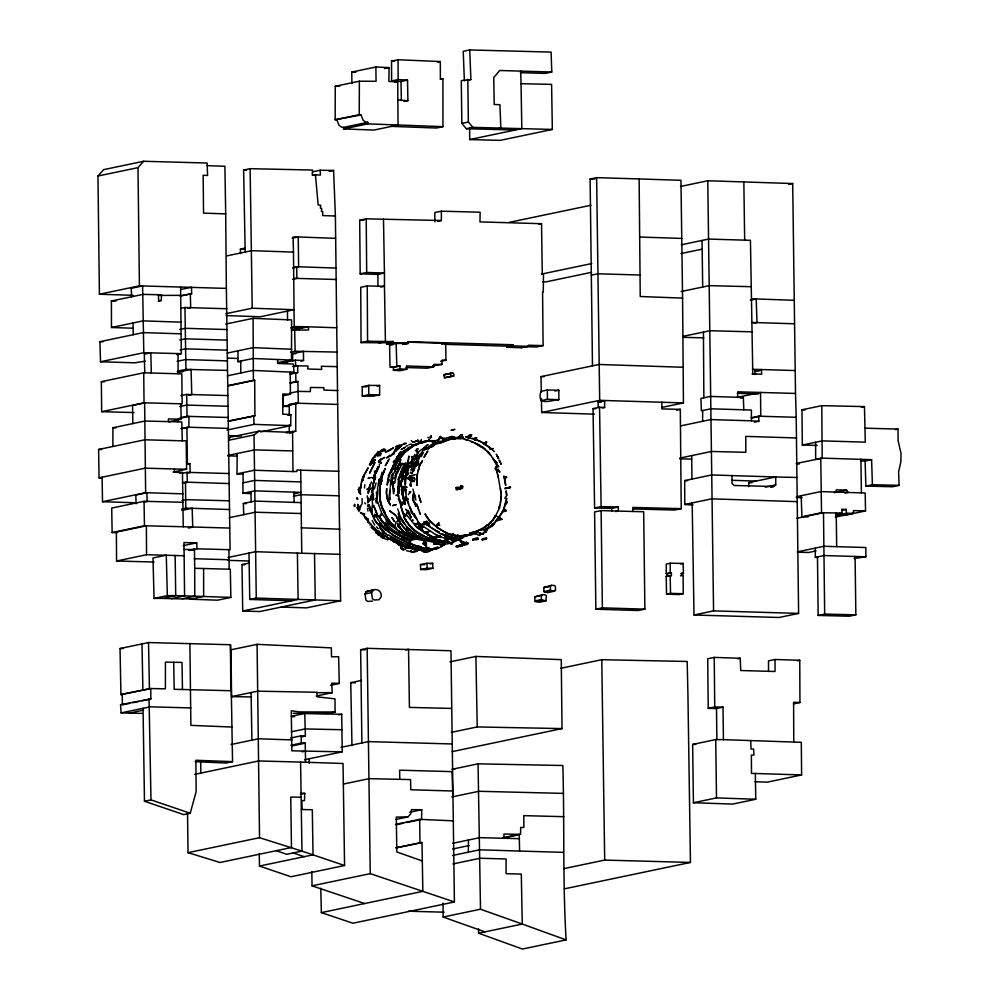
<?xml version="1.0" encoding="UTF-8"?>
<svg xmlns="http://www.w3.org/2000/svg" width="999" height="999" viewBox="0 0 999 999"><rect width="100%" height="100%" fill="white"/><g stroke="black" fill="none" stroke-linecap="round" stroke-linejoin="round"><path stroke-width="1.5" d="M277.947 362.912L291.496 360.077L291.596 319.93L253.097 318.344L253.384 380.344L227.859 385.689M362.237 396.054L362.237 386.725L368.756 385.364L379.632 385.489L379.632 394.83L373.114 396.191L362.237 396.054L368.756 394.692L379.632 394.83M368.756 394.692L368.756 385.364M434.852 221.878L434.852 212.55L441.371 211.176L480.132 212.225L479.97 221.903L541.533 223.689L542.27 274.113L543.481 274.25L543.269 292.02L542.582 292.108L543.106 345.604L536.588 346.978L523.426 346.641M437.45 221.328L441.371 220.517L441.371 211.176M452.147 751.623L562.025 728.596L561.251 659.64L475.899 656.43L449.95 661.875M752.434 369.33L761.35 369.555L761.688 374.163L752.784 373.951L750.436 240.322L708.553 239.073L681.256 244.792M768.506 671.365L768.518 660.851L775.037 659.49L799.762 660.277L799.949 702.497L793.431 703.87M775.037 659.49L775.024 671.503L740.734 670.516L740.222 658.266L714.248 657.404L707.729 658.766L708.216 708.353L716.508 708.528L723.026 707.155L723.413 739.647L801.298 742.319L801.623 774.937L767.332 782.13L754.932 781.755M112.887 446.478L112.924 427.747L144.867 421.054L181.781 421.915L182.305 440.821L186.176 440.796L186.588 469.23L173.177 472.04M168.431 421.566L168.444 418.893L181.131 419.268L180.881 403.808L144.031 402.809L101.661 411.688L101.361 381.68L143.731 372.802L181.83 373.876L182.13 403.883L180.881 403.808M188.549 550.099L197.04 548.813L230.082 549.712L226.373 288.399L139.423 285.851L99.4 294.23L97.964 176.024L103.621 169.655L143.631 161.264L207.155 163.037L207.567 175.487L203.159 175.287L203.534 213.124L225.699 213.886L226.373 288.399M289.223 424.812L289.211 432.604L285.989 432.604L295.729 431.243L295.779 403.171L337.662 404.42L340.597 600.749L306.568 607.879L281.219 607.055M289.235 415.447L289.26 404.533L295.779 403.171M367.819 122.303L365.921 122.253L363.074 120.155L361.076 114.947L335.152 119.755L335.252 86.264L359.365 81.206L376.061 81.294L375.886 67.008L389.098 67.62L388.848 81.468L397.727 81.756L398.052 125.012L373.938 130.07L343.594 128.921L343.706 127.348L367.819 122.303L367.707 123.876L343.594 128.921M335.152 119.755L359.265 114.698L359.365 81.206M667.419 576.423L667.432 573.751L671.403 572.914L671.403 575.586L666.208 576.273L666.545 594.218L679.27 594.53L683.241 593.693L683.129 575.299L681.817 575.349L681.593 573.139L683.441 573.326L683.079 563.411L670.292 563.236L666.321 564.073L666.208 573.601L667.432 573.751M143.057 708.291L144.468 801.248L183.716 814.61L190.235 813.248L196.129 791.72L195.891 760.264L232.542 761.663L230.494 644.73L148.514 642.557L120.03 648.526L120.941 694.567L150.737 688.536L165.397 688.835L165.434 662.137L182.03 662.424L182.467 689.497L230.794 690.734L230.494 644.73M189.897 643.493L190.871 725.361L231.905 727.035M401.386 482.604L401.973 477.485L407.03 463.936L411.551 462.512M558.828 399.65L558.866 390.247L547.39 390.01L540.884 391.371C536.663 406.268 549.338 400.699 558.828 399.65L547.39 399.338L540.871 400.711M592.482 365.846L590.109 179.008L596.628 177.647L639.135 178.933L640.234 296.503L682.579 298.114L683.428 402.909L662.05 407.38M702.697 287.013L702.035 240.434M290.247 374.101L297.702 372.54L297.739 365.821L293.119 366.333M300.587 762.075L343.032 763.498L344.568 865.509L301.96 851.111L300.587 762.075L258.629 760.963L194.743 774.362M320.779 888.248L321.366 912.611L352.922 923.226L454.408 901.96L450.961 650.761L367.157 648.326L360.639 649.7L361.9 742.981M367.157 648.326L370.242 873.638L454.408 901.96M468.344 852.159L468.419 840.022M611.763 511.063L611.775 508.366L618.294 507.005L618.269 511.051L615.671 511.588M632.866 511.476L601.111 510.589L594.592 511.963L595.854 609.215L638.361 610.501L644.879 609.14L643.681 511.738L632.866 511.476L632.891 507.43L681.218 508.666L680.307 409.365L661.862 408.903L661.862 402.247L599.687 400.349L541.683 412.5L541.408 398.464M702.622 421.291L702.684 410.514M692.17 502.934L694.005 614.997L779.045 617.494L798.601 613.398L796.203 417.295L758.753 416.196L758.865 421.278L751.373 420.816L751.423 410.04L710.826 408.803L701.373 410.789L700.923 398.401L710.376 396.428L743.356 397.452L743.805 409.84M429.27 547.902L426.298 547.377L426.323 544.517L424.925 542.445L423.626 542.432L423.014 543.643L425.312 545.279L426.323 544.517M403.996 101.461L407.904 100.649L407.53 80.107L401.011 81.468L391.608 80.944L391.546 61.114L398.064 59.74L440.309 61.563L440.384 78.721L442.919 78.809L442.969 126.648L436.451 128.022L391.533 126.374M177.859 421.815L177.884 418.718M194.443 548.863L194.705 568.294L230.307 569.218L230.856 597.39L175.712 595.591L162.35 598.389L171.229 598.676L184.59 595.879L183.966 542.569L196.716 542.819L197.04 548.813M243.182 474.088L237 473.876L237.188 453.509M241.021 361.775L237.937 361.65L238.037 350.811M302.372 736.787L305.382 736.163L304.77 713.473L341.72 714.273L342.22 751.847L304.508 759.752M380.619 451.61L381.593 451.81L380.944 450.824L381.78 450.162L377.522 453.071L378.471 455.894M391.233 471.428L388.499 475.661L388.449 481.081L387.113 485.127C387.774 475 393.419 466.158 398.501 457.617L400.836 456.855C408.516 447.19 420.604 439.985 433.204 440.846M598.114 407.455L598.176 402.023L604.682 400.661L604.62 407.455L602.022 407.992M176.823 354.608L181.306 353.671L180.607 287.188M251.473 696.927L231.543 696.64L231.006 649.8L257.08 644.33L331.331 647.876L331.518 656.805L338.649 656.705L339.248 683.441L331.68 683.104L332.205 692.682L316.758 692.669L317.32 696.827L334.99 698.888L335.09 712.012L299.725 711.925L291.271 710.776L291.858 750.823L342.22 751.847M339.872 554.308L301.76 553.234L300.711 470.192L296.965 469.955L296.84 471.528L292.969 471.565L254.333 470.242L237 473.876M666.208 573.601L670.192 572.764L670.292 563.236M478.034 538.274L478.134 539.31L476.024 539.522L478.134 539.31C478.321 536.763 474.775 539.01 473.414 538.873L472.852 540.259L478.022 538.686L472.877 539.423M376.373 492.132L376.748 496.69M393.369 370.279L399.887 368.906L400.012 365.971L393.494 367.332L393.369 370.279L400.274 370.641L406.793 369.28L406.456 365.959L433.716 366.845L433.591 364.435L441.97 364.41L442.12 360.09L445.941 360.189L445.679 343.431L408.329 342.12L408.341 343.431L404.433 344.243M412.949 520.317L412.05 520.566L412.949 519.955M431.044 549.587L429.47 551.336L424.3 552.01L419.792 549.737L420.979 548.701L421.316 550.586M534.84 600.948L534.902 596.828L542.432 594.705L545.554 594.904L546.378 595.841L545.879 600.886L539.36 602.26L534.84 600.948L541.358 599.575L545.879 600.886M541.358 599.575L541.421 595.466L542.432 594.705M543.856 591.62L543.906 587.512L551.473 585.314L554.595 585.514L555.419 586.463L555.494 590.309L554.42 591.196L547.902 592.569L543.856 591.62L550.374 590.259L554.42 591.196M550.374 590.259L550.424 586.151L551.473 585.314M478.509 928.658L478.596 933.203L522.427 949.05L566.096 939.897C562.662 881.792 564.547 823.638 562.849 765.509L478.046 763.835L451.973 769.305L454.77 769.292M737.624 397.302L737.712 391.82L795.504 393.444L792.694 183.529L707.779 180.757L680.481 186.476M835.314 517.12L853.421 513.324L853.458 510.589L865.521 510.926L865.184 492.994L820.791 491.595L796.465 496.69M260.689 431.93L290.709 425.636L290.896 414.597L282.742 414.16L282.829 393.993L290.422 394.255L290.209 372.078L253.022 370.442L227.497 375.786M376.148 502.934L376.198 500.199M412.325 481.743L412.4 477.51M396.029 819.405L407.979 816.907L410.701 813.923L411.488 809.64L421.74 809.739L421.578 819.405L406.643 822.527M461.7 485.726L460.527 486.938L460.901 488.761L462.537 488.036L462.699 486.451L460.839 486.151L462.699 486.451M337.662 404.42L335.389 216.009L333.591 170.467L320.179 170.242L312.849 171.778M394.655 482.779L394.28 481.605L394.155 482.405L391.421 482.667L391.808 479.545L391.421 482.667L394.655 482.779L396.803 473.626L396.066 471.416L397.689 472.177L401.873 464.41L402.909 464.96M398.376 492.432L398.501 487L399.987 481.256L398.501 487L398.114 495.704L398.539 489.66M426.298 547.377L426.386 543.081L424.6 541.396L423.626 542.432M377.085 498.876L377.709 486.725L385.139 468.543L379.87 480.831L382.142 472.127M401.049 484.228L401.623 478.983M229.608 528.059L183.254 526.748L182.455 472.477L174.201 472.227L174.463 469.018L186.588 469.23M452.235 538.411L457.105 539.41L452.185 540.447L452.235 538.411L453.146 537.912L457.105 539.41L462.075 537.937L465.097 535.539L463.986 536.5L453.146 537.2L453.146 537.912L450.636 536.75M520.666 71.116L521.028 83.704L551.598 84.378L552.335 129.445L500.199 140.372L469.692 139.56L469.642 127.884M639.135 178.933L680.956 180.307L682.579 298.114M181.706 509.028L185.789 508.166L185.502 482.13L229.233 483.566M452.522 843.343L479.695 837.649L503.858 838.273L503.983 834.028L520.554 834.377L520.704 827.384L523.863 827.509L523.813 815.634L563.861 816.695M382.729 538.161L382.592 536.825L383.579 536.975L382.729 538.161L380.669 536.226L381.268 535.501L380.594 534.765M405.744 533.966L400.124 532.417C385.452 519.692 375.1 499.512 381.668 479.945L380.794 484.54L382.043 477.897M158.279 301.161L161.289 300.524L161.488 294.78L143.019 294.38L111.401 300.999L111.476 327.497L132.755 328.209M336.963 120.005L338.948 125.2L341.795 127.298L343.706 127.348M360.726 484.49L360.814 488.399C360.539 480.931 364.473 474.113 368.132 467.857L363.062 477.072L361.538 482.529M402.622 344.218L407.842 343.119L407.892 341.683L513.261 344.767L513.374 345.879L527.934 346.378L528.483 345.242L543.106 345.604M406.868 473.414L405.619 472.802L405.257 470.979L406.593 470.217L408.366 465.359L407.367 467.245L407.442 471.041L405.619 472.802L406.056 474.363L408.728 468.306L413.012 462.662L418.469 452.422L415.559 450.262L417.819 452.26L426.598 446.016M416.995 450.462L417.045 449.026L417.844 448.851L416.933 450.599L417.045 449.026M443.918 374.875L444.48 377.734L453.683 376.123L453.933 374.275L452.672 372.902L443.918 374.875L452.672 372.902M563.349 852.359L519.567 851.061L519.268 834.365L502.622 837.849M410.214 447.302L408.828 448.027L413.698 445.329M301.024 793.131L304.77 793.368L304.483 800.624L301.885 800.661L302.11 809.527L312.3 809.752L313.037 854.819L259.465 866.058L259.253 853.621M389.922 492.22L390.122 487.837M400.649 547.777L401.511 545.879L376.373 530.644L364.485 516.77L366.521 519.23M521.028 83.704L521.828 128.634L469.692 139.56M403.346 487.037L402.435 486.288L403.496 487.837L400.424 485.789L401.973 479.807L404.72 477.997L405.694 478.608L405.582 484.103M397.752 519.905L397.415 521.103M305.582 762.387L305.232 743.156L301.411 743.056L290.859 745.266M376.286 501.061L376.373 499.562M419.867 441.933L421.303 440.072L419.867 441.933L416.471 440.971L413.124 442.37L416.471 440.971L419.88 441.758M449.163 542.245C440.759 541.995 431.106 538.261 425.374 532.405L427.497 531.593M465.147 543.606L466.458 542.382L465.447 543.006L459.877 540.422L465.147 543.606L466.458 542.382L468.106 543.144L467.52 544.293L465.546 544.817L468.106 543.144M410.314 536.188L406.83 533.928L413.349 538.011L416.62 537.874L417.844 536.063M378.858 467.07L378.097 466.82L376.223 470.716M393.344 488.349L393.606 493.818L393.194 484.577L394.28 481.605M391.421 484.34C391.833 477.622 393.831 470.679 398.539 465.696M400.449 465.609L399.45 461.376L400.836 459.528L399.812 462.2M460.439 438.736L451.635 438.561L451.336 436.563L455.569 437.799L453.983 437.212M373.426 495.242L373.176 493.981L373.688 499.987L372.902 497.377L373.426 495.242C371.516 489.36 373.139 482.717 375.512 477.172L374.563 475.124L378.184 466.595M429.008 440.846L429.145 439.148L428.546 440.284M368.594 491.945L368.856 489.285L370.229 489.635L367.982 488.661M368.456 493.518L368.731 490.197L367.52 488.798L369.78 488.898M384.053 537.862L383.391 537.712M426.161 521.828L426.935 523.439L428.708 524.475L429.57 523.876L426.161 521.828L424.076 524.975L425.499 523.164L424.288 522.527L426.536 523.926M401.66 487.362L402.06 492.807L404.233 499.263M364.485 487.987L364.785 484.715M475.249 440.322L475.487 437.812L476.898 437.812L474.837 438.474L475.487 437.812L475.024 440.297M367.919 492.869L370.154 484.403M372.465 491.758L373.276 484.565M468.431 435.689L468.156 438.424L469.53 435.389L471.853 434.84L468.431 435.689L469.53 435.389M440.134 541.008C424.875 541.633 408.067 535.464 399.625 522.165L397.29 517.919L398.214 518.906L398.089 521.253L398.376 518.806L398.039 519.842M367.669 497.727L369.817 499.8L367.719 502.884L369.78 500.112L367.482 498.014L367.245 495.804M389.96 497.902L389.722 499.912L389.897 490.671L389.073 497.265M407.979 463.324L408.816 456.306L407.979 463.324L405.007 464.173L402.197 468.543L398.264 479.408L398.913 492.632M413.461 499.438L412.749 496.978L413.236 501.086L412.799 494.78L414.26 496.228M435.714 543.056L433.628 543.818L435.077 541.72M380.132 489.86L379.945 495.554M417.232 474.125L416.858 485.502L417.008 475.899L419.88 464.61L415.122 465.197L416.446 466.171M407.442 471.041L406.293 470.579L406.468 469.542L408.466 467.132L411.076 466.983L411.313 465.646L413.886 464.985L415.01 462.887L412.4 465.409M483.853 528.046L476.123 531.668L469.592 533.179C479.77 530.856 489.398 525.749 495.204 516.658L499.762 507.38L498.888 507.267L500.299 504.395L501.261 495.679L500.549 488.474M391.658 472.227L393.294 465.197M368.843 489.922L369.106 488.024L367.195 489.435L369.218 488.961M390.284 486.613L391.446 475.774L392.595 473.401M500.774 499.3L501.261 495.679M482.667 539.148L486.65 538.249L486.288 539.048L482.255 539.835L482.742 538.598L486.65 538.249L482.255 539.835M411.963 473.439L410.527 472.152L411.551 473.826L415.996 464.273M399.038 526.386L399.563 523.488L399.038 526.386L403.097 531.193L415.259 537.337L417.769 537.087M395.829 476.511L396.84 472.065L397.689 472.177L394.83 476.024M373.876 479.645L374.912 478.821L372.964 484.24L372.59 486.713L373.426 483.666L371.591 492.757M368.231 500.711L368.519 498.801M415.809 538.985L413.561 539.61L416.558 538.461L403.683 534.602L387.624 523.151L387.849 521.678L381.743 513.174L377.634 501.835M377.872 454.333L377.947 452.072L372.789 458.341L369.518 464.585L371.915 463.349M392.557 483.416L392.719 482.367L393.419 483.279L394.155 482.405M437.013 527.784L437.874 523.788L439.11 522.802L436.775 524.625M496.99 519.53L503.309 510.452L506.668 498.176C505.169 511.725 496.003 525.137 483.354 530.294L490.484 526.448L485.989 528.883M381.93 451.411L382.142 450.062L381.693 450.936M404.32 478.384L406.143 495.866L409.066 505.794L414.847 517.47M416.945 454.533L417.332 452.31L418.469 452.422M417.819 550.299L412.799 552.06L410.514 551.148L412.799 552.197L416.583 551.348L419.592 549.388M440.409 436.426L440.734 437.25L439.36 438.623L440.409 436.426L439.647 436.95L437.637 442.569L448.539 440.084L448.027 439.31M412.162 459.303L412.874 457.542L411.588 456.468L412.35 458.191M459.041 438.224L458.291 437.325L460.377 437.087L462.125 434.627L460.027 435.614M378.359 484.49L379.333 479.045L378.409 483.716M371.516 494.38L372.889 507.33M380.269 479.97L384.428 471.253M451.473 438.074L453.034 438.336L451.635 438.561L452.21 436.363L454.408 438.062L452.435 438.211M408.366 478.246L405.881 477.822L408.841 477.784L408.166 479.295L409.652 477.559M431.193 436.963L431.381 435.976L429.995 436.551L431.193 436.963L430.257 438.299L431.381 435.976M432.992 440.934L433.191 444.343L432.055 445.304M452.909 534.515L453.134 533.404L451.436 535.389M439.722 541.046L426.086 538.623L428.783 540.334M500.237 503.046L500.699 500.799M388.524 481.98L389.011 479.682M401.473 546.59L401.311 547.702L400.849 546.803L402.197 545.679L400.849 546.803M505.344 488.136L505.182 488.873L510.489 487.287L505.344 488.136L510.489 487.287L505.694 488.286L506.181 487.724M368.643 489.073L368.818 488.274L367.27 489.198L368.643 489.073L371.453 481.98M372.215 509.49L371.628 512.187L372.315 509.59L367.719 505.332L372.315 509.59M418.893 456.381L420.417 455.032L416.97 463.886L415.01 465.859L413.611 464.635M405.169 487.387L406.743 486.938L403.409 487.337M501.985 512.187L505.669 511.113L503.146 510.277M501.023 493.593L498.376 477.485L495.891 468.231L495.279 469.068L496.203 466.371L497.452 466.283L492.569 457.792M399.051 493.294C396.978 482.904 399.737 471.64 406.206 463.186L404.907 464.735M421.703 454.208L423.002 450.049L426.436 446.253L424.175 448.002L423.339 449.675L428.958 448.501L428.146 448.726M398.801 542.494L398.576 543.481L399.475 542.532M434.153 443.706L433.191 444.343L434.153 443.706L433.603 442.22M394.13 488.711L392.969 487.537L393.469 485.402M455.631 537.712L455.494 538.336L455.332 537.25L457.392 538.086M463.698 542.145L465.422 543.369M505.244 505.144L505.906 502.385M379.87 455.944L379.433 454.607L380.681 455.044M410.252 484.453L410.776 486.238L411.163 478.071L409.802 480.581L411.163 478.071M400.424 485.789L401.973 479.807M371.228 461.6L372.789 458.341M401.049 507.042L402.06 503.908L401.049 507.042L402.485 512.012L405.631 516.071L408.341 510.589M412.924 489.048L415.871 500.099M399.625 522.165L399.175 520.242L399.625 522.165L400.512 522.327M445.579 535.452L446.291 537.062L445.916 535.776L440.122 533.741L424.113 523.039L426.098 522.552L428.708 524.475L428.596 522.614M506.68 503.096L507.067 501.71L506.106 503.808M422.252 452.06L418.181 456.293L416.87 459.203L416.995 461.438L417.994 461.038M376.036 483.079L374.325 488.911M374.513 455.806L375.774 454.695L377.41 456.118L377.522 453.071M358.941 510.951L359.215 509.989L357.879 509.278L358.941 510.951L360.052 509.215M462.287 543.493L462.3 545.941L457.217 547.002L456.181 546.403L460.889 544.805L462.087 545.042L456.181 546.403L461.226 545.379L462.3 545.941L462.287 543.493L460.464 545.791M396.054 521.565L394.63 526.273L396.69 528.671M412.312 468.843L410.926 470.104L412.237 468.743L413.436 469.243L413.986 467.757L413.299 471.59L414.485 466.508L413.499 464.597L408.628 466.858L406.468 469.542L407.305 470.541L406.456 471.665L405.257 470.979L407.217 470.904L406.593 470.217M401.735 548.114L400.774 548.326L402.909 549.637L400.774 548.326L401.548 547.927M401.935 477.01L406.668 465.859M380.631 484.39L381.793 480.694M408.104 468.269L409.091 466.321L406.768 471.128L407.917 467.782L411.313 465.646L409.99 467.27L407.367 467.245M475.911 533.791L473.963 533.691L475.174 533.416L479.045 535.464L479.932 535.277L480.144 533.041M373.401 483.116L375.512 477.172L373.601 476.411L374.563 475.124M413.673 468.956L414.485 466.508L411.75 467.082M418.131 470.954L419.88 464.61M379.108 466.171L377.872 469.655L374.463 471.303L374.962 474.4L374.188 476.011M415.309 462.425L414.772 463.923L413.361 464.048L414.96 464.011L416.408 461.538L414.71 464.348M446.016 536.051L447.639 537.112L445.554 540.259L446.191 540.771L445.629 541.083L445.991 539.023L443.956 541.558L446.103 540.983L444.98 540.621L443.956 541.558M379.583 531.58L375.974 532.767L375.449 530.219L376.099 530.019L373.626 529.37L371.104 527.022L375.711 530.919L373.626 529.37M414.086 481.493L414.91 479.295L413.986 477.597L412.812 477.722L414.548 478.071L414.086 481.493L412.687 481.206L413.986 480.931M377.197 469.23L378.097 466.82M469.605 437.749L470.442 435.502L470.392 436.875L471.378 435.839M409.965 491.633L410.327 492.632L409.415 491.933L410.639 491.783L408.304 494.642M448.064 439.535L451.336 436.563L442.52 439.198M398.264 479.408L399.101 477.247M486.6 526.361L487.137 524.987L484.827 527.41M418.406 526.336L420.079 523.464L418.731 526.848L422.09 529.195L423.713 532.392L428.384 534.865M400.399 466.221L401.086 463.736L402.385 463.261M401.161 546.728L402.085 545.816M472.852 540.259L473.414 538.873M471.253 534.565L478.409 530.919L476.048 532.042M408.803 467.22L407.942 466.408L410.239 466.683L409.99 467.27M439.36 438.623L437.874 440.796M416.396 456.268L415.097 455.719L414.847 454.458L410.964 462.337L411.288 464.41M486.476 530.781L485.789 532.417L488.723 526.773M356.955 497.902L357.068 499.238L357.342 497.702M379.245 455.357L379.433 454.607M421.94 453.808L420.854 456.306L420.417 455.032M506.693 495.429L506.181 491.146L506.693 495.429L504.745 498.289M444.617 438.998L443.032 440.596L444.617 438.998L439.647 436.95M404.145 490.497L405.981 489.697L404.145 490.497L403.896 489.66L405.981 489.697M427.759 550.474L429.47 551.336L428.808 549.812M416.87 459.203L418.181 456.293M455.944 538.711L453.359 541.358L456.193 539.323L455.494 539.423M415.384 465.671L414.348 466.958M369.343 500.861L369.817 499.8M408.916 478.271L409.265 476.123L409.99 476.66M419.617 527.16L421.004 524.113L419.043 526.985L420.716 526.923L419.043 526.985M495.891 468.231L496.79 471.715M427.36 534.328L441.258 541.57L444.13 541.046L451.76 543.98L452.522 540.834L455.107 539.735L453.359 541.358M417.082 441.558L417.719 440.159L418.231 440.646L417.719 440.159M404.308 444.205L404.645 443.469M424.887 545.067L426.386 543.081M396.191 461.613L399.837 455.432L408.841 447.427M457.217 547.002L456.743 545.804M396.341 448.039L394.193 452.559L389.747 456.456C394.443 454.557 394.193 448.351 398.751 446.665M407.205 472.09L408.329 469.73M416.221 463.336L415.01 465.859L416.408 464.985M400.362 477.847L404.857 467.095L407.03 463.936L407.08 465.646L409.752 463.449M421.503 462.649L422.452 460.651L419.767 464.872L421.503 462.649L420.379 463.611M493.106 519.255L495.304 515.909M395.729 459.103L401.173 451.823M439.972 536.038L434.24 537.425L435.839 538.136L433.241 536.875L435.152 537.712L440.422 536.176L435.239 537.924L432.917 537.537M378.896 342.944L385.414 341.583L384.465 286.276L367.245 285.951L360.726 287.325L361.051 342.582L386.688 342.819L386.725 344.056L392.57 344.23M386.613 342.957L393.206 341.458L393.244 342.694L386.725 344.056M251.099 692.532L251.898 740.147M405.819 476.086L406.68 474.288M372.552 601.098L367.882 601.423L365.896 600.199L365.047 593.968L366.109 591.77L373.551 589.847C378.159 588.423 381.793 592.12 381.268 596.503L379.071 599.725L374.4 600.049L372.415 598.826L371.566 592.607L373.251 590.446M373.551 589.847L366.109 591.77M547.39 399.338L547.39 390.01M835.264 492.282L836.45 489.822L846.615 490.109L848.051 492.47L845.004 493.106M373.813 475.699L375.012 473.251M394.955 464.185L391.121 470.517L392.257 468.294L393.381 469.055M394.343 469.817C399.65 453.309 414.91 439.847 432.892 440.684M500.299 504.395L499.088 508.054M374.463 477.222L375.162 477.722L373.863 476.648L377.335 469.58M396.029 473.551L398.339 470.129M413.973 456.443L410.964 462.337M396.965 472.102L398.951 468.156M410.976 539.535L404.058 538.224L391.196 530.919L382.954 522.714L378.621 515.771M383.354 450.274L383.928 449.325L385.714 449.812L383.828 449.338M413.598 470.167L414.96 468.081M359.765 507.467L360.814 506.705L359.041 509.415L358.803 508.341L362.15 503.783L362.088 498.626M416.933 450.599L417.844 448.851M393.219 462.387L394.38 460.177M415.284 474.65L409.702 476.56M440.734 437.25L439.622 438.861L440.334 436.863M491.67 524.862L493.793 524.45L494.667 522.839M378.084 533.741L378.896 532.255M506.081 510.726L504.258 509.115L506.081 510.726L503.046 510.789M421.253 456.568L423.401 452.647M392.682 468.856L393.618 467.17M402.435 476.336L406.069 475.974L408.828 473.039L406.743 474.775M372.964 484.24L374.163 482.142M416.745 463.161L418.057 460.876M389.21 458.941L385.302 465.696L388.673 460.202M425.786 539.572L430.969 540.909L437.225 540.122L431.356 539.76M447.639 537.112L451.086 537.949L452.185 540.447L453.209 538.673M473.838 532.592L470.654 534.84L467.919 535.089M495.891 467.807L497.452 466.283L496.278 466.158L497.19 466.333L495.304 468.056M416.87 537.1L412.462 536.001L405.994 530.257M446.191 540.771L444.98 540.621L445.991 539.023M462.062 438.374L462.849 437.075L458.828 437.325L461.438 437.225M377.147 470.841L374.962 474.4L377.26 470.729M406.905 534.228C416.583 542.782 431.406 538.711 441.57 545.754L441.983 543.581M421.516 525.973L422.877 523.838L420.629 526.773M406.069 475.974L407.692 473.751M453.096 541.483L453.733 540.521L452.522 540.834M416.408 465.584L418.706 462.137L418.181 462.899M399.912 544.38L398.551 544.505L398.663 545.292L400 544.78L400.686 546.753M362.063 479.807L361.551 481.293L362.937 479.645M405.269 549.263L407.217 546.89L409.553 547.377M388.499 475.661L395.167 461.688L398.501 457.617L400.599 456.968L400.112 457.854L404.233 453.246M387.175 520.754L386.551 521.665L386.138 519.917M488.186 528.271L491.72 526.348L496.503 520.292M485.339 444.08L486.65 442.182L484.303 442.807M398.688 454.27L400.249 452.023M445.354 541.008L444.13 541.046L447.402 541.208L451.76 543.98L452.884 542.37L451.648 542.757M401.074 454.083L402.947 451.473M406.955 487.362L402.972 488.249L403.097 487.337L405.269 486.95L403.808 486.788M366.92 518.444L366.296 518.931L368.156 519.717M463.986 536.5L464.985 535.152L472.702 534.502M484.215 444.555L486.213 441.87M387.624 523.151L387.849 521.678M463.736 544.068L463.998 544.954L465.459 543.756L463.998 544.954L461.301 542.407M425.424 447.14L427.172 444.842M428.384 531.705L429.183 530.669L429.932 531.281L425.199 532.792L423.713 532.392L421.503 528.021L423.027 531.431L425.374 532.405L425.449 533.329L423.713 532.392M387.774 457.442L388.549 456.968L386.288 457.767L387.774 457.442L389.548 455.144M392.632 454.508L394.031 452.709M378.946 535.427L377.023 533.491M406.368 513.224L408.391 510.701M447.277 540.934L446.216 540.996L448.251 542.032L447.402 541.208M488.461 525.287L491.196 522.002M364.56 513.811L364.061 515.521M380.132 459.702L378.546 461.538L381.019 463.124L378.546 461.538L384.553 457.467L380.132 459.702L381.293 458.966M402.972 488.249L404.133 487.237L402.634 487.974M368.194 521.553L368.331 522.764L368.356 519.905M491.72 526.348L494.63 523.026M424.575 448.276L423.339 449.675L435.314 443.693L433.716 443.631M490.422 526.098L482.742 533.516L483.204 534.303L479.72 533.628L480.756 533.878M97.964 176.024L137.987 167.645L143.631 161.264M428.196 448.489L433.941 444.592L431.293 446.016M394.63 526.273L395.08 525.761L395.329 527.422L391.97 523.713M401.91 546.977L402.872 545.891L401.86 546.166M368.693 505.007L367.47 505.819M496.64 520.017L497.477 519.08L496.303 519.855M369.805 525.049L370.816 523.951M398.426 516.833L397.29 517.919M415.184 537.112L415.796 536.451M400.999 453.858L405.694 449.488M372.477 462.612L373.651 461.575L370.142 464.922L375.025 460.027M492.307 520.866L493.518 519.642M394.642 451.798L401.735 445.342L398.376 448.101M396.903 449.987L400.649 446.291M495.616 516.67L496.278 516.046M405.194 548.813L407.217 546.89L406.331 548.214M435.626 543.568L436.988 541.908L436.126 542.02M405.582 451.76L412.55 446.64M382.742 537.749L383.579 536.975M415.159 445.067L419.268 443.131L423.501 442.557M411.526 445.304L414.885 445.342M505.906 503.484L507.142 502.397M434.902 540.521L438.973 540.571M377.073 531.818L375.974 532.767L375.449 530.219L375.924 531.418M424.837 523.738L425.499 523.164M459.303 437.662L458.678 436.85L462.125 434.627M359.64 506.293L356.768 507.754L357.779 508.541L359.215 507.929M404.695 502.597L402.822 503.771L405.045 502.947L404.283 501.973M547.902 592.569L548.975 591.67M433.042 445.092L444.655 441.371L437.799 443.369M464.098 536.688L461.988 538.411L454.308 541.258M383.341 538.261L387.662 539.622L389.148 539.123M364.61 514.148L363.661 514.897L360.414 512.462L363.636 514.423M474.775 531.905L469.567 534.428L456.043 536.438L458.141 534.964L454.632 536.75M770.679 487.15L773.676 486.513L775.736 484.927L775.724 476.973L711.675 474.95L684.702 480.606L684.74 504.495L693.069 505.019M385.489 452.51L393.556 447.864L387.562 450.924M510.264 486.863L510.152 487.837M393.356 477.922L392.17 478.821L392.857 479.208M228.771 438.598L230.794 437.075L259.078 431.143L292.582 432.417L292.969 471.565M228.709 440.247L254.021 434.94L259.078 431.143M444.38 438.311L442.969 438.673L446.403 439.16M492.207 449.25L493.007 448.663L489.46 449.051M441.009 546.241L444.043 544.005M424.063 550.511L424.3 552.01L425.674 550.998L425.761 551.923L426.848 551.386M451.423 372.814L450.437 373.514L450.999 376.361L453.683 376.123M403.159 451.71L405.007 450.412M400.999 538.698L410.139 541.108L413.973 539.11M378.746 452.372L380.132 452.659L377.947 452.072M399.662 541.745L398.613 542.445L390.746 537.012M381.68 515.084L380.994 515.534L380.469 513.986M380.369 533.478L378.159 534.902L379.508 534.19M369.081 504.982L368.231 505.531L369.568 505.419M444.917 544.155L443.044 545.367L445.367 543.593C440.921 548.164 434.128 550.362 427.884 548.801M408.878 535.139L413.236 538.274L422.602 538.973L419.955 536.838L421.703 538.636L422.827 537.912M396.828 456.83L398.963 455.494M381.368 537.087L381.268 535.501L381.993 536.588L381.306 536.75L383.391 536.663M388.236 451.236L391.034 449.488M427.247 448.164L429.682 446.665M441.396 442.757L444.305 440.971L448.539 440.084L446.516 440.422M407.53 478.296L405.694 478.608M434.802 442.532L433.516 443.281L438.136 441.783M430.144 445.492L433.778 443.381M451.086 537.949L452.06 537.375M460.901 488.761L456.381 489.585L455.994 487.712L458.054 487.375M460.964 537.874L452.859 542.644L442.095 544.93M414.448 458.578L412.662 459.153L413.686 458.566M444.33 439.647L443.032 440.596L444.655 440.347M401.973 476.186L404.283 476.411L406.605 475.162M410.139 541.108L411.226 540.521M368.481 488.424L371.528 488.124M433.628 543.818L435.214 542.994M480.581 533.429L479.532 533.953L480.219 534.565M454.021 540.309L458.429 538.848M402.909 549.637L403.009 548.588M433.741 542.957L435.676 544.368L438.224 543.394L437.537 543.069M407.405 448.626L409.877 447.49M470.354 534.378L471.328 533.928M424.4 449.987L426.161 449.175M435.676 544.368L438.111 543.244M466.496 535.889L469.53 534.977L467.033 535.651M499.013 517.582L501.873 519.33L496.603 520.729L498.151 520.117M446.328 542.082C437.4 543.406 428.346 539.21 419.393 538.349M416.246 505.894L415.472 505.819L416.246 505.894L415.272 502.597M445.03 540.546L446.103 540.072L447.252 536.188L451.161 537.275L451.748 539.647M381.418 536.376L381.993 536.588M452.185 540.447L455.794 538.873M415.896 445.054L419.081 443.693M484.453 443.119L486.65 442.182M413.811 445.079L416.271 444.043M457.442 540.084L459.852 539.073M471.241 533.703L472.44 533.204M425.674 550.998L424.438 551.51L423.726 550.412M480.644 530.357L482.23 529.707M412.699 459.053L413.973 458.916M406.106 446.216L407.729 445.554M399.475 445.167L395.504 446.765L406.218 443.344M457.767 539.173L460.114 538.236M461.476 437.612L462.849 437.075M378.359 534.203L379.695 533.678L378.933 534.615L377.21 532.867M404.283 476.411L405.257 476.024L403.833 476.273M398.663 545.292L400 544.78M401.935 502.36L403.271 501.835M505.282 510.714L506.306 510.327M466.246 543.019L465.497 542.532L466.458 542.382M405.619 472.802L407.555 472.077M455.994 487.712L457.08 487.3M500.524 519.555L501.723 519.118L497.652 516.458M408.928 444.73L411.138 443.943M419.568 523.214L417.57 524.413L414.498 523.426M438.124 546.94L433.566 548.314M423.876 522.964L430.045 526.448L424.288 522.527M456.381 489.585L458.504 489.423M376.448 531.605L379.108 531.031M456.843 487.949L460.527 486.938M425.374 522.714L423.838 522.677M380.494 536.163L381.73 535.776L379.483 534.615L381.568 536.575L380.369 535.302L381.243 535.876M394.792 541.221L393.319 541.658L394.967 541.595M120.941 694.567L150.737 688.536L150.874 698.913L120.554 704.695L121.091 712.899L142.095 713.386M376.71 515.509L374.525 516.171L379.782 515.796M381.306 536.75L382.642 536.351M363.399 476.423L362.6 476.66L364.348 477.035M428.671 551.523L425.549 551.748L426.248 551.535M391.658 481.131L392.382 480.931M412.462 536.001L413.286 535.764M435.277 538.099L435.676 538.711L435.239 537.924L440.422 536.176L437.749 536.513M482.43 539.385L486.288 539.048L482.067 539.348M441.271 441.158L439.647 441.695M369.805 489.023L367.52 488.798M455.894 540.422L458.816 539.647M411.201 466.496L414.135 465.884M425.337 533.116L427.609 532.579M457.505 488.936L460.502 488.249L459.153 488.174M440.022 441.995L441.745 441.595M391.983 484.852L393.194 484.577M398.489 495.629L396.166 495.254L398.489 495.629L399.338 498.888M419.792 549.737L420.941 548.888M427.634 445.067L428.384 444.905M443.381 534.265L441.595 533.766M425.549 551.748L428.459 551.098M351.91 83.491L351.773 72.065L375.886 67.008M520.367 72.665L545.254 73.402L551.773 72.028L551.111 52.085L469.742 49.95L463.224 51.311L464.373 80.894M384.578 68.569L389.098 67.62M437.712 62.113L440.309 61.563M391.608 80.944L398.126 79.583L407.53 80.107M394.705 82.38L397.727 81.756M440.309 79.358L442.919 78.809M469.742 49.95L470.891 79.533L461.288 80.632L461.838 123.426L466.358 128.721L515.309 129.995M466.983 80.357L470.891 79.533M461.838 123.426L468.356 122.065L472.877 127.36L552.335 129.445M245.18 252.023L243.619 170.042L250.125 168.681L312.562 170.042L312.237 174.688L320.429 175.062L320.179 170.242M466.358 128.721L472.877 127.36M494.305 129.508L500.824 128.147L499.937 104.683L494.218 104.533L493.743 77.535L499.725 70.492L551.773 72.028M329.195 171.391L333.591 170.467M312.5 175.374L315.434 174.75L318.157 205.057L320.667 205.207L320.429 208.354L321.678 208.429L321.478 211.513L322.727 211.588L322.739 215.572L335.389 216.009M383.479 219.093L384.44 273.027L377.922 274.388L360.164 273.826L359.702 220.205L366.221 218.831L441.371 220.517M240.484 253.546L240.422 249.076L244.98 248.114M292.145 238.237L298.239 236.963L335.552 238.336M226.748 255.894L251.698 250.662L293.481 252.098L294.193 326.548L291.583 327.098M180.956 289.46L191.521 287.25L191.621 293.706L181.056 295.929M158.479 295.404L180.532 295.354M293.818 267.382L298.626 266.77L335.976 268.069M509.115 222.39L591.008 205.232M292.545 268.044L298.626 266.77L298.239 236.963L293.044 237.05L293.481 252.098M179.783 295.916L191.621 293.706M538.936 224.238L541.533 223.689M292.57 279.295L296.865 278.396L336.251 279.483M180.732 308.379L184.952 307.505L226.835 308.741M187.662 308.279L190.672 307.655L190.334 293.694M360.164 273.826L366.683 272.465L384.44 273.027L384.465 286.276L380.557 287.1M788.785 184.34L792.694 183.529M111.476 327.497L143.082 320.879L181.094 322.153M225.786 313.736L252.21 308.204L293.956 309.715L260.202 316.795L226.174 315.559M145.492 361.176L134.778 362.812L100.512 361.763L99.925 341.683L143.194 332.617L181.244 333.828M179.683 329.47L185.19 328.309L227.073 329.558M225.674 324.088L253.097 318.344M179.758 339.972L185.265 338.811L227.11 340.122M100.512 361.763L143.794 352.697L181.306 353.671M541.733 274.038L591.783 263.549M180.057 350.012L185.564 348.851L227.41 350.162M291.633 330.169L308.616 329.982L308.229 326.81L294.193 326.548M291.433 330.319L308.229 326.81L336.738 327.759M591.52 272.327L546.016 281.868L542.869 281.743M680.993 253.584L702.222 249.126M177.123 361.326L185.539 359.565L227.385 360.876M591.258 275.175L597.777 273.801L640.322 275.025M227.198 353.084L253.084 347.652L291.596 349.238M177.522 371.166L185.926 369.393L227.285 370.404M177.622 372.202L191.084 369.38L191.771 394.605L188.774 395.242M237.937 361.65L252.997 358.491L291.496 360.077M290.547 352.197L295.13 351.248L337.2 352.085M292.695 361.226L292.62 353.621L303.446 351.348L303.534 360.489L300.824 361.051M361.051 342.582L367.557 341.221L393.131 341.583M284.49 362.45L295.317 360.177L303.534 360.489M393.494 367.332L390.309 367.27L389.96 365.334L389.598 344.78L396.116 343.419L408.341 343.431M293.256 366.758L297.739 365.821L307.954 365.984L307.792 368.993L321.728 369.443L321.341 366.271L337.25 366.645M180.969 395.629L186.701 394.43L227.997 395.567M227.672 385.951L254.695 380.282L254.92 415.784L229.395 421.128M289.872 373.164L293.956 372.315L293.444 364.036L277.635 363.461L277.622 359.478M681.143 291.533L709.215 285.652L751.186 286.688M289.772 373.876L297.702 372.54M441.758 344.243L445.679 343.431M289.96 382.817L297.889 381.481L298.339 403.196L282.892 406.431L282.804 394.617M290.434 383.042L297.889 381.481M179.708 406.531L186.713 405.07L227.972 406.281M390.309 367.27L400.012 365.971M444.767 344.318L506.743 346.141L513.261 344.767M506.743 346.141L506.855 347.24L513.374 345.879M440.721 361.288L445.941 360.189M289.822 393.144L298.251 391.383L310.377 391.596L310.439 387.475L323.888 387.637L323.976 390.109L337.912 390.572M282.917 395.829L290.422 394.255M180.045 417.819L187.05 416.346L228.346 417.482M180.644 418.131L188.961 416.396L188.873 427.235L181.943 428.683M441.97 364.41L432.654 365.784M506.855 347.24L521.416 347.739L527.934 346.378M169.081 421.79L181.131 419.268M750.299 300.187L756.206 298.951L794.18 300.287M433.716 366.845L427.197 368.206L405.994 367.52M377.035 386.039L379.632 385.489M180.894 428.521L188.873 427.235L228.222 428.396M228.184 420.991L254.92 415.784M102.135 477.934L99.051 477.847L98.614 449.475L144.818 439.785L182.305 440.821M444.48 377.734L450.999 376.361M287.887 415.234L290.896 414.597M226.96 430.032L253.983 424.375L290.709 425.636M683.366 336.288L709.952 330.719L751.897 331.83M754.045 323.226L757.005 322.602L794.417 323.776M541.296 392.232L540.996 376.635L599 364.473L683.266 367.27M291.808 432.055L295.729 431.243M289.598 433.042L292.582 432.417L292.507 431.243M99.051 477.847L145.267 468.156L174.463 469.018M227.735 455.482L254.533 449.875L292.632 450.949M186.9 464.31L189.922 463.673L190.135 472.539L187.125 473.176M554.957 391.059L558.866 390.247M179.47 473.101L182.455 472.477M182.592 473.276L187.013 472.352L228.933 473.526M182.505 482.767L185.502 482.13M184.39 482.942L187.35 482.317L187.013 472.352M102.123 477.197L102.497 501.723L145.642 492.682L183.054 493.856M755.057 374.001L754.832 370.916L761.35 369.555L794.979 370.554M182.842 502.285L144.056 501.298L111.726 508.079L112.125 532.529L117.108 532.667M144.405 502.072L147.178 501.498L146.89 492.757L135.814 495.079L136.101 503.821M458.678 436.85L460.876 436.438M611.775 508.366L594.592 507.979L593.044 408.641L599.562 407.267L604.62 407.455M181.955 500.524L186.039 499.675L229.27 500.799M300.824 481.93L254.57 480.419L242.907 482.854L243.007 493.294L254.67 490.859L300.936 492.37L293.644 493.906M181.905 510.439L192.17 508.291L229.558 509.527M676.385 410.189L680.307 409.365M737.025 397.427L760.551 392.495L760.726 416.108L751.897 417.957M740.646 398.027L743.356 397.452M243.744 514.66L243.331 503.508L254.87 501.086L301.136 502.609M112.125 532.529L144.455 525.761L183.254 526.748M293.469 496.316L301.086 494.717L339.185 495.791M229.333 517.669L255.282 512.237L301.011 513.511M188.324 528.046L192.72 527.135L192.17 508.291L185.789 508.166M680.556 425.911L710.764 419.58L751.373 420.816M751.198 417.782L758.753 416.196M801.972 409.802L821.79 405.656L864.46 406.605L865.296 442.145L822.14 440.884L802.322 445.042L801.972 409.802L805.032 409.89M754.332 422.227L758.865 421.278M183.229 545.654L196.716 542.819M146.553 554.72L146.366 525.811L116.384 532.092L116.571 561.001L146.553 554.72L184.028 555.756M861.4 407.242L864.46 406.605M191.046 550.074L194.043 549.438M679.732 458.116L711.45 451.461L745.803 452.31L745.778 436.388L796.503 437.974M228.022 557.479L255.507 551.71L301.76 553.234M340.597 600.749L315.247 599.924L259.84 611.538L242.72 611.013L241.995 564.572L249.475 562.999M895.391 429.632L898.001 429.083L898.113 440.834L901.036 453.434L900.861 461.8L898.588 471.815L899.125 485.364L892.606 486.738L865.871 486.088L865.097 461.063L871.615 459.69L872.389 484.727L865.871 486.088M796.428 463.474L822.177 458.116L871.615 459.69M167.333 595.616L166.284 555.194L152.984 557.979L154.046 598.401L167.333 595.616L175.712 595.591L175.15 555.469M594.592 507.979L601.111 506.605L618.294 507.005M461.438 542.145L459.877 540.422L461.438 542.145L462.537 541.92M748.75 486.6L748.738 482.617L775.724 476.973L796.727 477.46M230.856 597.39L217.495 600.187L190.297 599.175L203.659 596.378L203.609 568.506M765.246 487.125L775.736 484.927M684.74 504.495L711.725 498.838L797.264 501.648M681.218 508.666L674.7 510.039L632.554 508.953M248.988 553.084L249.75 599.45L256.268 598.089L315.247 599.924L314.523 553.483M420.429 564.622L426.948 563.261L432.704 563.336L432.879 568.294L426.373 569.655L420.641 569.505L420.429 564.622L424.75 564.685M430.094 563.886L432.704 563.336M420.641 569.505L427.16 568.144L432.879 568.294M242.72 611.013L298.114 599.4L297.39 552.959M834.452 492.669L846.615 490.109M365.047 593.968L371.566 592.607M801.173 495.704L801.91 516.82L821.528 512.712L841.945 513.086L841.87 509.24L846.278 509.453L846.378 513.224L835.813 515.447M796.915 518.256L823.476 512.687L824.674 614.073L818.156 615.434L817.482 556.918M841.757 510.402L846.278 509.453M835.913 514.36L841.945 513.086M845.903 515.034L865.521 510.926M543.906 587.512L550.424 586.151M544.742 592.432L551.261 591.071M551.585 591.121L555.494 590.309M680.431 563.973L683.079 563.411M534.902 596.828L541.421 595.466M535.701 601.823L542.22 600.461M666.208 576.273L671.403 575.586M680.794 573.876L683.441 573.326M680.481 575.849L683.129 575.299M797.414 551.848L823.963 546.278L865.846 547.527L865.883 556.793L854.133 558.516M816.033 550.924L808.666 552.472L797.352 552.185M815.296 548.101L815.321 557.367L824 555.544L865.883 556.793M129.895 703.308L122.39 704.882L122.253 694.505M132.892 702.684L138.886 701.423M141.883 700.799L150.874 698.913M666.545 594.218L670.529 593.381L683.241 593.693M595.854 609.215L602.372 607.854L644.879 609.14M405.507 649.912L408.541 649.275L409.415 707.392L451.398 708.428M121.091 712.899L150.262 706.83L190.934 707.929M129.346 713.136L143.594 710.089M231.543 696.64L257.617 691.171L316.945 692.27M330.557 685.264L339.248 683.441M351.973 745.679L350.749 682.654L361.438 680.419M694.005 614.997L713.561 610.889L798.601 613.398M316.271 696.016L332.205 692.682M291.446 716.258L304.77 713.473M335.09 712.012L328.571 713.373L293.207 713.286M560.739 668.306L601.773 659.702L687.175 661.475L687.911 693.231L690.446 862.437L564.335 888.86M338.761 714.897L341.72 714.273M291.446 731.78L305.02 728.933L341.97 729.732M231.031 744.517L258.416 738.785L291.983 739.922M855.094 556.468L855.843 614.847L849.325 616.221L818.156 615.434M290.484 738.036L301.049 735.826L305.382 736.163M291.646 745.991L305.232 743.156M232.542 761.663L226.024 763.036L195.155 761.65M737.612 658.816L740.222 658.266M302.16 751.822L305.207 751.186M341.009 747.352L368.406 741.608L452.247 743.968M451.273 732.367L477.222 726.935L562.025 728.596M797.152 660.826L799.762 660.277M144.468 801.248L150.986 799.874L190.235 813.248M343.294 784.078L369.168 778.658L410.564 779.595L410.789 789.759L452.672 791.008M708.216 708.353L714.735 706.98L723.026 707.155M300.312 794.292L304.77 793.368M750.661 740.534L751.048 749.063L753.646 749.025L753.933 755.082L751.373 755.057L751.485 773.451L755.331 773.488L755.756 799.25L732.679 804.083L693.418 802.734L692.644 744.417L715.721 739.585L723.413 739.647M451.773 796.977L478.946 791.283L563.523 793.406M187.562 812.774L188.024 852.671L259.528 837.686L301.96 851.111L286.775 854.295L276.286 850.686M409.802 812.237L421.74 809.739M395.429 824.425L419.667 819.355L453.071 820.828M396.203 824.724L403.658 823.151M395.729 847.789L422.003 842.494L422.839 891.345L321.366 912.611M396.253 847.889L422.003 842.494M344.568 865.509L290.984 876.747L259.465 866.058M505.419 837.549L517.532 835.002M452.535 849.025L469.143 845.554M693.418 802.734L716.495 797.901L755.756 799.25M452.51 855.481L479.62 849.799L519.567 851.061M311.838 871.615L312.038 885.838L370.242 873.638M452.922 863.948L480.032 858.266L506.106 858.94L506.056 873.688L521.303 874.088L522.265 924.05L566.096 939.897M563.648 868.68L604.682 860.089L690.446 862.437M443.032 903.146L443.156 917.045L480.507 909.215L522.265 924.05L478.596 933.203M408.154 463.349L405.319 463.923L408.279 463.898M420.679 443.044L422.827 442.619M436.988 440.072L439.298 439.635M431.905 441.895L435.277 441.82M360.389 488.948L358.379 489.672L359.303 492.919L359.765 490.559L358.379 489.672L359.615 487.137L358.703 489.248L360.177 489.697M420.204 549.812L417.582 548.676L420.204 549.812L428.246 550.574L437.662 548.239L430.769 550.312L426.248 550.424M444.243 440.397L446.84 439.935M459.478 537.749L462.075 537.937L460.164 538.661L461.763 536.638L462.075 537.937L461.476 536.525L459.415 536.625M450.012 542.095L443.456 542.37L438.411 541.171M405.032 504.383L404.445 502.897L405.344 502.772M459.64 488.436L462.537 488.036M429.508 548.576L421.653 548.663L416.446 547.377M408.391 462.649L412.3 462.425M401.548 529.095L402.959 530.444M412.362 548.526L408.941 547.502L423.913 549.887L406.868 547.864L390.796 539.735M422.827 549.712L424.175 549.537M382.692 449.475L383.928 449.325M376.923 455.157L376.735 454.245L376.923 455.157L376.036 454.757M413.574 475.487L412.949 475.324M461.476 535.826L462.624 535.676M409.415 491.933L410.639 491.783M460.139 536.113L463.474 535.726M482.48 533.628L484.003 533.466M460.664 437.674L463.361 437.412M405.644 463.186L401.173 464.198L401.873 464.41M412.849 548.788L408.716 547.976L421.453 549.6M412.237 468.743L413.524 468.631M492.407 524.288L493.793 524.45M424.775 442.033L426.061 441.92M378.234 453.721L376.985 453.833L377.734 453.896M409.066 462.787L411.051 462.649M474.537 538.636L477.922 538.399M400.124 532.417L402.747 532.342L409.49 535.302M437.412 525.249L439.772 525.262L437.874 523.788M432.392 441.57L434.228 441.458L435.264 443.244M418.981 538.473L421.328 538.911M382.954 451.061L385.751 450.911M435.339 540.234L436.7 540.172M369.518 464.585L371.228 464.51M253.384 380.344L254.695 380.282M898.001 429.083L864.959 428.184M419.617 523.926L438.536 536.525L454.52 540.459M144.218 689.909L142.907 689.959L141.995 643.918M406.156 471.578L405.182 471.615L406.081 472.14M419.405 512.45L419.992 513.511L416.82 504.045M453.683 438.286L455.157 438.261M161.289 300.524L158.691 300.574L158.366 294.58M440.646 540.359C426.635 539.772 411.538 532.417 405.532 519.168M455.519 437.699L456.393 437.687M362.325 480.307L363.461 480.294M751.673 299.013L756.206 298.951L757.005 322.602L751.91 322.49M853.421 513.324L846.378 513.224M407.979 816.907L396.303 817.07L396.815 851.96L422.115 860.888M404.021 443.444L406.231 443.419M801.91 516.82L803.858 516.795M403.846 538.149L404.682 538.136M177.298 371.74L182.892 371.815M154.046 598.401L162.425 598.376M409.49 462.874L411.638 462.874M389.598 344.78L392.657 344.792M282.892 406.431L288.674 406.456M335.252 86.264L339.735 86.301M289.26 404.533L291.82 404.558M899.125 485.364L872.389 484.727M414.972 538.723L417.532 538.748M692.644 744.417L695.729 744.442M300.999 797.177L290.746 797.09L291.471 847.502L219.967 862.487L188.024 852.671M362.237 386.725L366.895 386.775M491.645 448.651L493.007 448.663M590.109 179.008L594.642 179.071M111.401 300.999L116.009 301.061M359.702 220.205L364.011 220.267M243.619 170.042L246.703 170.092M540.996 376.635L543.98 376.685M440.871 541.033L442.12 541.058M290.796 327.972L301.71 328.172M293.681 278.334L296.865 278.396L296.691 266.783M99.4 294.23L132.992 295.317M805.269 516.833L808.104 516.883M442.969 126.648L367.707 123.876M292.62 353.621L295.692 353.683M277.61 362.45L286.825 362.649M112.924 427.747L115.872 427.809M182.467 689.497L174.176 689.322L173.714 662.312M291.508 716.608L294.593 716.67M748.738 482.617L751.735 482.692M120.03 648.526L123.089 648.588M737.374 393.331L758.416 393.993M133.978 412.575L101.661 411.688M802.322 445.042L817.157 445.417M679.695 458.816L691.645 459.115M300.711 470.192L338.811 471.266M684.702 480.606L687.599 480.681M116.571 561.001L154.046 562.037M824.674 614.073L855.843 614.847M182.492 598.738L191.408 598.95M683.591 337.337L703.796 337.862M773.676 486.513L734.265 485.489L732.042 483.429L732.03 475.474M815.321 557.367L817.869 557.43M503.858 838.273L519.118 838.673M408.254 911.2L444.105 912.199M598.176 402.023L601.261 402.11M594.58 414.148L541.683 412.5M98.614 449.475L101.611 449.55M227.772 455.844L236.913 456.106M440.159 540.359L435.576 540.122L437.2 541.021L435.339 540.122M445.154 541.396L447.04 541.446M183.903 549.363L194.056 549.662M171.366 598.651L181.518 598.938L194.755 596.166L194.705 568.294M360.639 649.7L365.159 649.825M452.385 771.64L399.65 770.192L399.75 779.332M393.244 342.694L407.842 343.119M136.9 502.809L102.497 501.723M487.225 529.008L486.376 528.833M194.181 558.728L229.096 559.74L229.121 569.005M799.949 702.497L793.606 702.309L793.768 741.92M801.623 774.937L755.331 773.488M99.925 341.683L102.959 341.783M661.862 402.247L683.428 402.909M455.269 438.998L452.535 438.549C466.283 436.513 478.983 444.318 489.123 452.972L498.738 466.845L496.466 464.36M796.278 463.898L799.237 463.986M227.722 560.339L248.701 561.001M249.75 599.45L291.596 600.761M640.009 237.05L681.83 238.424M754.832 370.916L759.215 371.066M752.022 373.988L756.405 374.138M243.331 503.508L246.353 503.608M101.361 381.68L104.408 381.78M593.044 408.641L595.579 408.728M228.933 435.601L241.171 436.026M731.867 480.282L755.968 481.106M189.922 463.673L187.387 463.586L186.925 427.247M243.007 493.294L250.562 493.556M240.422 249.076L245.08 249.25M301.186 527.809L339.785 529.183M417.157 460.114L416.221 460.077L417.782 457.242L417.932 458.454M350.749 682.654L355.407 682.829M227.422 358.054L238.199 358.491M207.18 165.647L224.9 166.284L225.699 213.886M860.514 460.864L865.097 461.063M415.172 549.338L420.092 549.725M391.546 61.114L394.568 61.239M418.968 549.425L428.246 550.574M444.73 544.093L442.42 544.418M351.773 72.065L355.819 72.253M796.315 497.465L802.097 497.752M413.723 551.211L416.583 551.348M399.887 368.906L406.793 369.28M434.153 440.584L436.063 440.696M413.648 538.761C402.435 537.924 392.57 530.806 385.327 522.539M397.902 100.025L407.904 100.649M444.905 374.188L446.153 374.263M290.209 372.078L293.956 372.315M241.995 564.572L244.905 564.747M544.954 586.688L548.076 586.875M367.033 591.208L368.281 591.283M301.486 809.49L302.11 809.527M423.564 522.027L425.924 522.177L426.573 520.979L429.57 523.876M416.87 523.376L418.743 523.513L417.794 522.29M456.88 535.951L458.628 536.101M433.466 539.997L434.465 540.084M468.044 440.434L464.635 439.348M431.705 540.634L434.365 540.871M449.25 534.153L458.603 536.113L455.144 536.55L458.603 536.113L446.928 533.478L437.525 527.734L429.008 520.179L425.025 513.873C430.207 523.351 439.61 529.782 449.25 534.153L444.455 531.955M440.459 540.397L428.608 538.274L418.156 533.416M403.059 478.846L404.732 479.008M477.035 532.292L483.204 534.303M425.249 539.472L431.131 540.596M424.3 552.01L425.05 552.085M397.59 526.411L398.339 526.498L397.54 523.638M670.192 572.764L671.403 572.914M403.196 477.497L404.258 478.271L402.422 477.322L404.408 477.647M439.822 541.096L442.232 541.396M367.994 488.936L369.855 489.185M379.508 454.77L380.182 454.857L379.395 453.546L380.182 453.846M359.265 114.698L361.076 114.947M452.385 536.838L449.001 535.926M399.787 536.138L388.186 528.508L378.733 516.171L381.256 520.242M424.138 542.095L425.387 542.282L424.6 541.396L423.863 544.293L425.312 545.279L425.287 544.33M395.629 515.322L389.91 511.013L395.629 515.322L400.162 523.164L404.907 528.721M429.77 550.686L429.47 551.336M421.74 538.573L408.541 532.479L400.162 523.164M420.379 549.425L421.553 549.637M469.805 437.974L480.132 441.196L491.77 449.013M460.839 486.151L461.738 486.775M392.882 453.808L394.168 454.058M366.571 517.582L365.284 517.332L365.547 518.506L365.309 516.67L364.235 516.258M445.916 535.776L449.188 536.713M459.902 545.029L461.301 545.329M451.473 437.412L454.408 438.062L453.671 436.863M445.492 535.402L447.24 535.789M450.025 543.356L451.76 543.98M463.099 544.505L464.148 544.755M397.44 533.391L399.388 533.853L395.217 531.393M432.142 549.4C417.744 547.914 404.083 541.67 391.645 534.353M406.468 550.699L409.84 551.548M431.98 440.921L432.854 441.146M374.563 460.277L372.627 458.966L374.962 459.827M379.033 461.788L381.381 462.4M417.42 546.503L421.366 547.577M391.521 538.249L403.196 544.68L415.109 547.202M398.663 519.043L399.5 519.28M463.886 535.764L466.083 536.051L464.135 535.414M417.432 545.729L421.378 546.865M443.144 544.155L444.855 544.667M445.691 534.94L447.29 535.414M413.436 469.243L414.235 469.493M381.206 535.289L379.145 535.314L379.757 535.601M415.584 538.711L410.664 536.9M427.06 537.25L430.419 538.349M426.635 537.474L431.618 539.098M412.013 534.615L415.359 535.714L414.51 535.127M463.086 537.062L461.476 536.525L461.663 537.375M293.157 852.959L304.245 856.667M312.038 885.838L364.635 903.533M472.564 438.249L474.775 439.011M409.815 545.229L401.61 542.007L388.199 534.827M418.469 546.553L410.851 543.681M377.959 516.033L375.512 515.184L379.021 521.178M471.253 441.745L473.426 442.507M443.156 917.045L484.915 931.88M421.703 538.636L422.602 538.973M386.089 533.204L383.841 533.079L381.98 531.655M418.381 535.576L423.351 538.336M477.584 444.068L483.566 447.652M368.181 519.293L366.72 518.718L368.032 519.73L367.944 518.981M496.241 469.23L495.566 468.956L497.19 466.333M423.027 531.431L424.612 532.08M475.262 439.248L482.642 442.657L490.422 447.877M403.696 534.015L409.053 536.263L402.272 533.129M407.192 542.295L413.499 545.167M375.274 460.114L372.627 458.966M422.377 549.887L423.476 550.362M408.379 547.589L410.015 548.289M441.096 438.111L443.693 439.26L440.484 437.237M500.536 518.731L501.873 519.33M404.108 487.962L403.097 487.337M408.079 535.102L410.239 536.101M454.533 538.673L455.482 539.123M444.567 538.274L447.377 539.073L448.089 540.284M404.295 546.765L396.353 542.957M436.226 538.898L417.195 527.747L406.643 514.947M450.312 437.312L451.398 437.849M426.935 523.439L428.009 523.976M427.784 437.387L428.633 437.799M427.584 534.29L431.805 536.388M435.901 534.44L441.346 537.387M396.865 540.571L390.284 537.05M413.012 462.662L411.863 462.087L412.599 463.049M424.4 536.063L415.934 531.306M394.243 541.758L376.373 530.644M397.028 537.062L403.933 540.709M434.89 543.468L436.351 544.268M397.714 541.508L403.196 544.68M399.525 535.664L404.058 538.224M384.353 531.406L379.845 528.009M460.377 437.087L459.64 436.65L461.513 434.702L461.988 435.439M481.993 447.365L474.6 442.782M397.814 495.541L398.663 496.053M436.975 530.931L439.298 532.355M441.683 533.828L445.392 536.126L443.793 535.114M427.085 523.214L428.072 523.826L425 522.015M396.653 537.45L384.14 528.833L378.958 523.688M392.345 534.253L395.679 536.363M397.365 530.007L399.825 531.568M437.087 530.881L439.335 532.342M432.142 528.034L437.512 531.53M413.673 458.828L414.81 459.59M391.233 533.553L385.09 528.971L379.595 522.702M410.527 530.432L416.308 534.378M404.37 546.091L406.306 547.452M383.491 532.492L387.724 535.526M496.278 462.15L494.955 461.188L497.027 462.937L493.281 458.941M476.835 538.711L477.522 539.21M411.775 445.079L412.874 445.916M410.514 551.148L411.863 552.172M423.014 543.643L423.863 544.293M389.048 531.605L381.793 524.962L379.945 522.102M402.272 530.544L403.097 531.193M415.047 525.549L421.528 530.769M411.126 527.609L414.822 530.594M399.25 545.354L398.551 544.505M395.317 449.887L396.391 450.774M416.108 531.318C410.527 526.685 404.345 520.991 403.359 513.411L404.195 516.495M490.609 448.489L494.343 451.648M382.779 530.457L374.425 519.655L369.53 506.368M379.27 452.023L380.369 452.972M487.937 452.584L490.571 455.207M401.111 505.856L398.339 498.563M465.709 542.669L467.52 544.293M366.583 518.469L367.37 518.943M406.68 526.885L409.877 529.745M391.471 525.124L393.244 526.71M409.103 512.387L405.869 509.428L409.103 512.387L410.951 517.919L409.49 514.148M417.232 523.613L418.968 525.249M406.268 528.721L408.491 530.844M377.984 531.53L373.289 526.698M402.485 512.012L405.631 516.071M375.774 498.264L376.548 499.038M407.28 512.187L411.488 516.87M380.332 528.621L382.455 530.819M498.976 460.239L501.123 464.335L499.787 460.477M385.002 525.412L387.575 528.096M487.512 451.261L489.123 452.972M364.623 502.822L365.597 503.858M376.473 526.873L378.234 528.746M388.374 522.152L389.997 523.926M417.644 536.575L407.217 527.547L402.222 519.805M397.802 518.818L399.95 521.191M411.238 440.522L412.5 441.958M409.066 540.884L410.614 542.669M362.999 513.261L364.26 514.772M412.5 529.145L407.055 522.102M403.708 522.852L398.713 513.274M419.667 513.523L420.392 514.423M414.772 495.404L415.572 496.728L413.299 493.244M497.252 456.406L498.726 458.691L496.328 454.295L498.326 458.066L498.051 457.417M426.461 516.695L427.634 518.219M404.245 523.926L401.011 519.468M484.527 448.239L485.701 449.875M357.38 498.513L357.929 499.288M440.035 543.481L441.57 545.754M419.468 523.651L415.572 517.507L414.298 513.511M374.75 525.062L372.19 520.516M399.175 526.061L400.611 528.234M392.944 525.399C383.291 514.71 377.422 500.337 380.057 485.826M380.644 519.542L382.555 522.44M390.334 504.82L387.649 498.464M406.456 521.515L404.208 518.044L403.484 514.572M399.45 461.376L400.249 462.624M437.5 441.77L438.024 442.607M398.064 513.623L400.374 518.543M494.73 515.859L495.204 516.658M376.099 522.365L369.056 508.129M366.471 518.144L368.169 522.215M376.186 512.499L377.26 514.348L373.738 505.681L376.186 512.499L375.636 511.026M375.674 521.166L377.035 523.526M415.409 516.296L417.095 519.243M399.7 499.325L401.81 504.757M398.826 525.549L402.572 531.256L398.039 526.211L397.302 523.039M402.859 497.852L404.22 500.324M403.221 532.18L403.621 532.929M383.653 509.94L385.314 513.124M497.539 474.1L498.376 477.485M384.39 512.986L381.78 507.267M374.6 514.198L375.886 516.883M415.984 506.006L414.011 501.923L414.935 503.858M412 512.162L412.899 514.285M407.829 501.735L405.631 496.815L408.641 503.996M409.752 506.705L410.839 509.203M410.289 476.848L409.852 475.811L412.237 477.847L412.25 480.457M401.685 493.718L402.847 496.553M403.833 497.465L401.173 485.764M369.43 508.341L370.579 511.351M397.752 508.966L399.35 513.598M401.248 489.36L402.322 492.507M415.147 497.527L415.459 498.526M401.236 506.83L402.984 512.499M413.461 499.25L414.123 501.423M417.632 506.78L418.469 509.69M399.125 491.458L398.389 488.886L398.451 491.133M379.283 464.173L379.52 465.01M358.803 508.341L357.667 504.32L359.041 509.415M379.895 500.549L381.343 505.756M410.027 507.842L411.413 512.999M370.03 508.991L370.454 510.676M367.782 520.566L368.331 522.764M394.755 477.522L395.179 479.208M367.382 508.329L367.994 511.051M400.174 501.248L400.387 502.222M405.519 489.323L405.694 490.172M375.075 456.918L375.137 457.442M410.502 484.927L410.776 486.238M433.391 539.31L433.603 540.334M376.523 498.464L377.472 503.184M396.828 365.909L396.116 343.419M367.832 501.036L368.032 502.172L367.857 498.414M411.151 550.824L411.351 552.097M370.479 496.153L370.941 499.263M521.278 346.703L521.416 347.739M387.562 538.698L387.662 539.622M479.97 533.478L480.082 534.465M387.612 497.589L387.924 500.487M380.07 516.396L380.269 518.244M398.089 486.513L398.314 488.723M295.317 360.177L295.829 365.771M405.482 490.959L405.631 492.894M596.628 177.647L599.687 400.349M143.731 372.802L144.031 402.809M149.038 698.726L150.986 799.874M836.687 546.603L836.225 512.937M821.528 512.712L820.766 458.366M301.049 735.826L301.411 743.056M131.618 296.765L131.194 288.299L142.607 285.914L143.794 352.697M426.948 563.261L427.16 568.144M185.926 369.393L184.952 307.505M604.682 860.089L601.773 659.702M254.021 434.94L256.268 598.089M815.621 442.245L815.659 459.478L822.177 458.116L821.79 405.656M478.046 763.835L480.507 909.215M452.072 772.352L452.872 796.74M253.696 415.634L253.983 424.375M187.05 416.346L186.701 394.43M795.504 393.444L796.203 417.295M151.324 373.064L150.824 352.797L144.306 354.158L144.768 372.877M293.931 492.207L294.156 502.385M250.125 168.681L252.21 308.204M242.932 472.627L243.169 482.804M228.858 549.562L229.096 559.74M475.899 656.43L477.222 726.935M393.768 489.622L393.806 491.221M309.128 758.691L309.228 763.311M295.729 372.627L295.916 381.556M294.68 329.533L295.13 351.248M743.843 182.043L744.68 240.235M670.179 575.449L670.529 593.381M250.961 491.633L251.161 501.873M148.514 642.557L149.425 688.598M401.011 81.468L401.361 100.549M713.561 610.889L707.779 180.757M599.562 407.267L601.111 506.605M145.642 492.682L144.618 402.922L132.567 405.444L132.805 423.576M144.056 501.298L144.455 525.761M860.901 459.228L861.4 492.819M715.721 739.585L716.495 797.901M287.437 311.076L287.562 320.267M716.508 708.528L716.87 739.472M601.111 510.589L602.372 607.854M467.807 79.271L468.356 122.065M419.667 819.355L419.967 842.706M137.987 167.645L139.423 285.851M410.364 483.366L410.389 485.739M259.528 837.686L257.08 644.33M714.248 657.404L714.735 706.98M691.695 455.606L691.932 479.095M366.221 218.831L366.683 272.465M200.699 761.25L200.824 773.076M133.042 322.977L133.167 334.715M703.433 332.08L703.858 397.789M367.245 285.951L367.557 341.221M398.064 59.74L398.126 79.583M377.922 274.388L377.947 286.164M240.747 361.064L240.771 373.002M178.047 353.733L178.084 373.638M372.502 506.043L372.49 507.405L372.565 505.019L372.502 506.043M403.259 492.407L403.196 497.827L404.62 504.17L403.196 497.827L403.022 489.073L403.259 492.407M386.688 488.661C386.113 494.255 386.813 500.362 390.372 504.907L387.587 499.999L386.401 493.181L386.688 488.661M404.707 500.586L404.62 501.973L404.707 500.586M412.287 445.679L412.162 446.303L412.45 445.054L412.287 445.679M505.107 476.873L506.643 477.197L505.032 477.185L506.643 477.197L505.469 478.284L506.193 476.76L505.107 476.873M417.707 528.046L422.927 527.135L417.707 528.046M399.213 463.761L396.528 469.405L399.213 463.761M374.825 462.562L369.705 473.089L374.825 462.562M425.512 454.32L424.038 457.392L427.809 451.024L425.512 454.32M379.882 453.221L379.57 453.821L381.231 453.821L379.882 453.221M354.657 504.47L353.921 505.756L354.92 506.543L354.657 504.47M434.428 445.204L430.769 447.44L434.428 445.204M444.13 441.083L441.633 442.282L444.13 441.083M405.032 447.377L401.361 449.513L405.032 447.377M457.505 437.45L447.215 440.035L457.505 437.45M454.67 429.408L451.323 430.232L454.67 429.408M419.518 523.751L417.57 524.413L420.329 523.863L419.518 523.751M369.967 477.822L368.256 478.234L369.967 477.822M406.855 499.25L404.533 499.975L408.454 499.088L406.855 499.25M396.141 504.657L392.732 505.606L396.141 504.657M451.448 539.585L450.124 539.148L451.448 539.585M492.819 524.25L491.82 524.163L492.744 524.375M466.758 436.925L465.534 436.788L468.519 437.25L466.758 436.925M372.065 477.547L373.014 478.409L372.065 477.547M499.775 471.965L498.676 471.491L497.902 468.993L499.775 471.965M403.846 549.737L402.073 547.827L403.846 549.737M394.38 521.441L391.933 517.569L394.38 521.441M360.527 494.28L359.802 490.347L360.527 494.28M420.479 500.686L418.668 495.079L420.879 502.497L420.479 500.686M504.82 479.333L503.846 475.974L505.706 485.427L504.82 479.333"/></g></svg>
